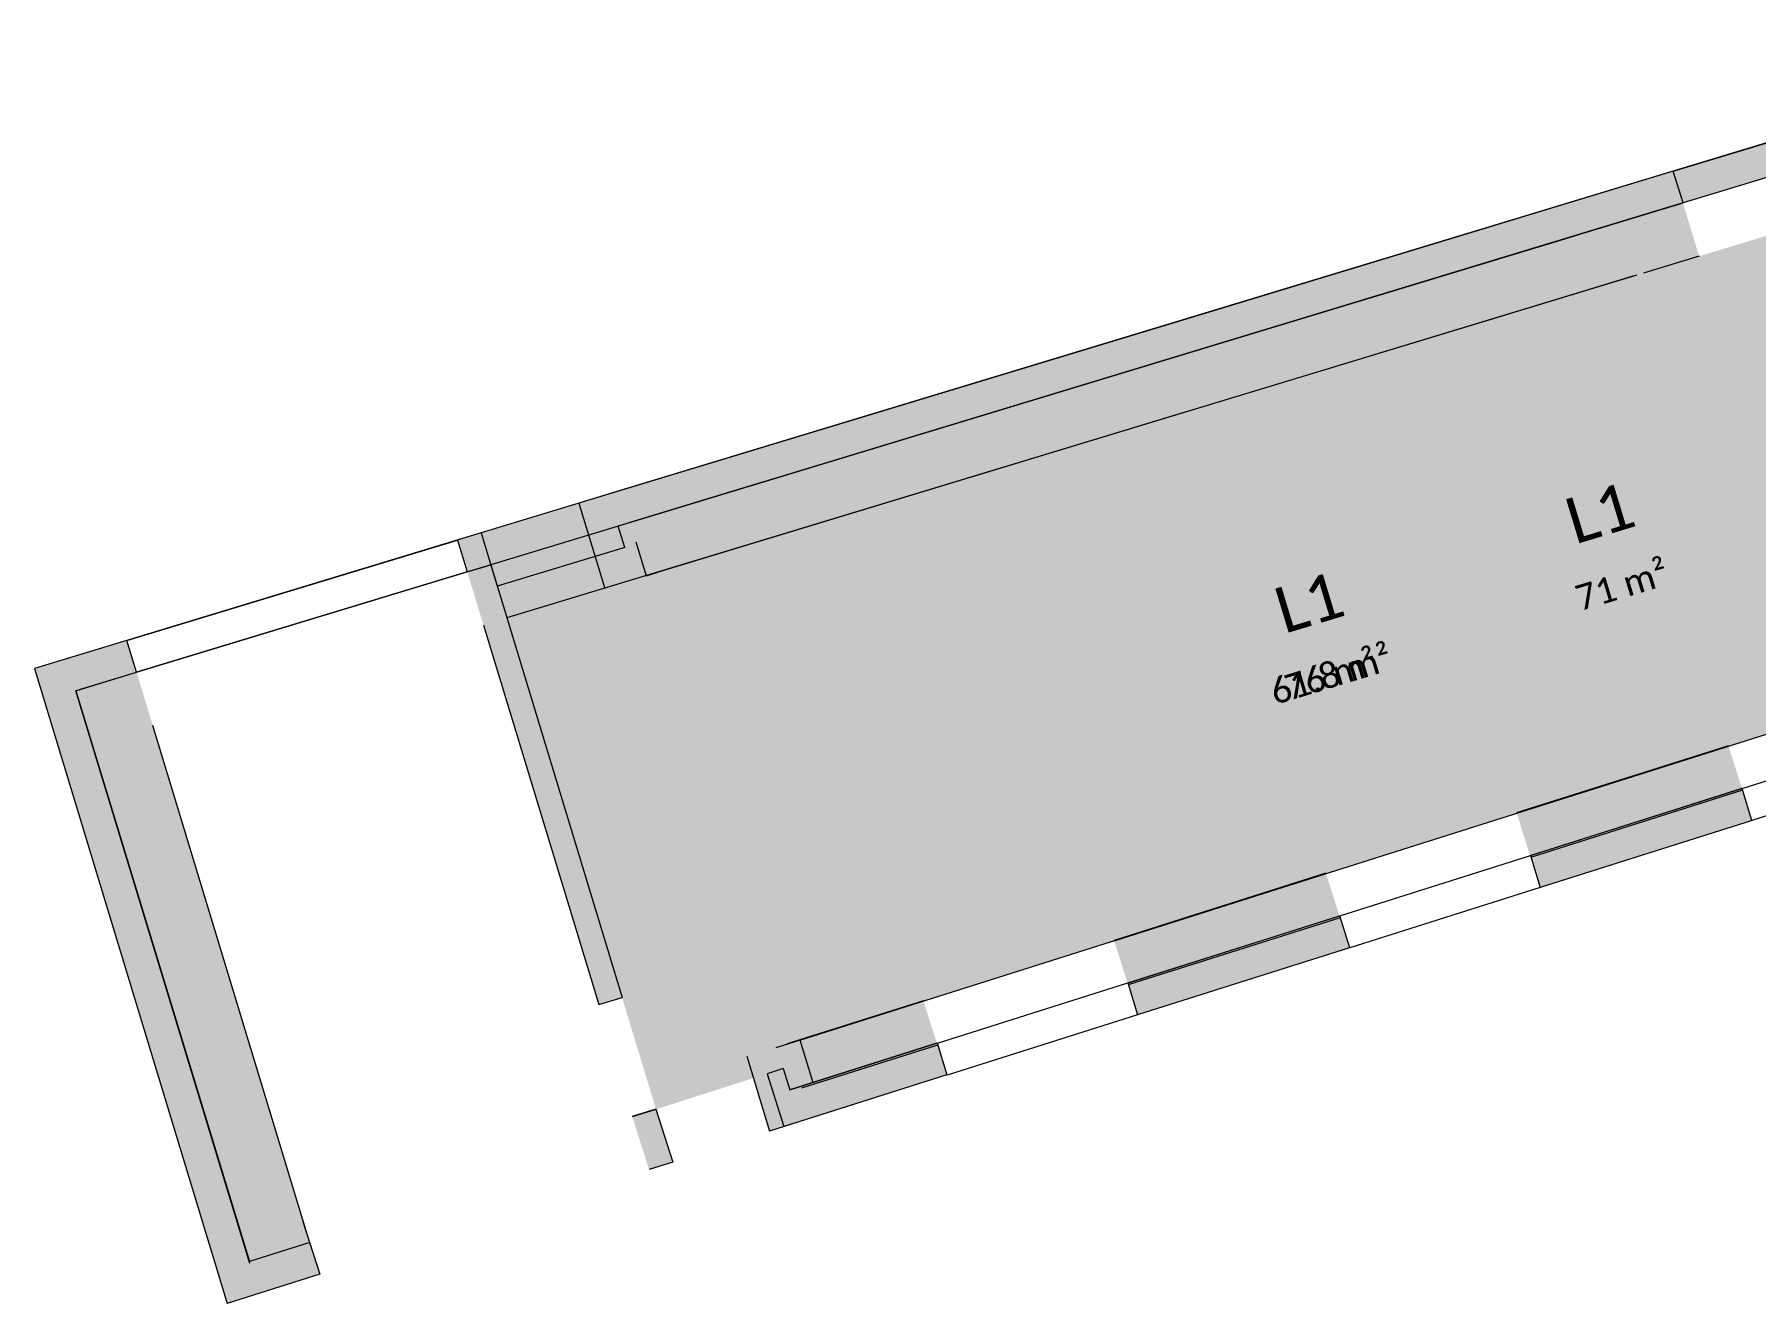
# Model space of a CAD drawing. Header units: centimetres. Extents: x 10781134 to 11746451, y 12092156 to 13482166.
# Drawn here: x 11704267 to 11705816, y 12097207 to 12098350 of the extents above; entities that cross this region are included whole.
import ezdxf

# ---------------------------------------------------------------- set-up
doc = ezdxf.new("R2010")
doc.units = ezdxf.units.CM
doc.header["$LTSCALE"] = 5
doc.linetypes.add('Lijnpatroon-11', pattern=[1.058075, 0.705383, -0.352692])
doc.layers.get('0').update_dxf_attribs({"lineweight": 5})
for name, color, linetype, lineweight in [('_Nieuw-2 aanzicht', 7, 'Continuous', 5), ('Bestaand-4 massa', 7, 'Continuous', 5), ('Maatlijnen', 7, 'Continuous', 5), ('Tekst-ruimtelabel', 7, 'Lijnpatroon-11', 13)]:
    doc.layers.add(name, color=color, linetype=linetype, lineweight=lineweight)
doc.layers.add('_Nieuw-4 massa', color=7, linetype='Continuous', lineweight=5, true_color=0xc2324a9a)
doc.layers.add('Tekst-ruimtelabel-corrigé', color=7, linetype='Lijnpatroon-11')
doc.styles.add('Corbel', font='')
doc.styles.get('Corbel').set_extended_font_data('Corbel')

msp = doc.modelspace()

# ---------------------------------------------------------------- linework, layer by layer
at = {"layer": '_Nieuw-4 massa'}
for p, q in [((11705741.9, 12098226.7), (11705570.4, 12098174.6)), ((11705750.6, 12098198), (11705579.1, 12098145.9)), ((11705570.4, 12098174.6), (11705317.3, 12098097.8)), ((11705579.1, 12098145.9), (11705326, 12098069.1)), ((11705579.1, 12098145.9), (11705579.1, 12098145.9)), ((11705317.3, 12098097.8), (11704783.8, 12097935.9)), ((11705326, 12098069.1), (11704792.5, 12097907.2)), ((11704794.3, 12097939.1), (11704757, 12097927.7)), ((11704794.3, 12097939.1), (11704794.3, 12097939)), ((11704783.8, 12097935.9), (11704669, 12097901)), ((11704757, 12097927.7), (11704780.3, 12097851.1)), ((11704783.8, 12097935.9), (11704783.8, 12097935.9)), ((11704798.3, 12097888), (11704792.5, 12097907.2)), ((11704792.5, 12097907.2), (11704792.5, 12097907.2)), ((11704669, 12097901), (11704267.1, 12097779)), ((11704669, 12097901), (11704683.5, 12097853.2)), ((11704808.3, 12097893.1), (11704817.6, 12097862.5)), ((11704798.3, 12097888), (11704683.5, 12097853.2)), ((11704677.7, 12097872.3), (11704304.5, 12097759)), ((11704817.6, 12097862.5), (11704828.1, 12097865.7)), ((11704828.1, 12097865.7), (11704828.1, 12097865.6)), ((11704267.1, 12097779), (11704440.6, 12097207.3)), ((11704304.5, 12097759), (11704460.5, 12097245.1)), ((11705803.8, 12097670.9), (11705613.2, 12097610.5)), ((11705812.9, 12097642.3), (11705622.2, 12097581.9)), ((11705441.5, 12097556.2), (11705250.9, 12097495.9)), ((11705450.6, 12097527.6), (11705259.9, 12097467.3)), ((11705079.2, 12097441.8), (11704946.8, 12097399.7)), ((11704955.9, 12097444.6), (11704967.6, 12097406.3)), ((11704908.1, 12097430.1), (11704928.6, 12097362.4)), ((11704940.8, 12097418.8), (11704926.5, 12097414.2)), ((11704926.5, 12097414.2), (11704941.6, 12097366.6)), ((11704940.8, 12097418.8), (11704946.8, 12097399.7)), ((11705088.3, 12097413.2), (11704955.9, 12097371.1)), ((11704826.4, 12097382.4), (11704805.1, 12097375.6)), ((11704826.4, 12097382.4), (11704841.6, 12097334.7)), ((11704955.9, 12097371.1), (11704941.6, 12097366.6)), ((11704955.9, 12097371.1), (11704955.9, 12097371.1)), ((11704841.6, 12097334.7), (11704820.3, 12097327.9)), ((11704508.7, 12097281.3), (11704523.9, 12097233.7)), ((11704514.8, 12097262.3), (11704460.5, 12097245.1)), ((11704523.9, 12097233.7), (11704440.6, 12097207.3))]:
    msp.add_line(p, q, dxfattribs=at)
at = {"layer": '_Nieuw-4 massa', "color": 175, "true_color": 0x0000ff}
for points in [[(11705741.9, 12098226.7), (11705750.6, 12098198), (11705570.4, 12098174.6), (11705579.1, 12098145.9)], [(11705570.4, 12098174.6), (11705579.1, 12098145.9), (11705317.3, 12098097.8), (11705326, 12098069.1)], [(11705317.3, 12098097.8), (11705326, 12098069.1), (11704783.8, 12097935.9), (11704792.5, 12097907.2)], [(11704794.3, 12097939.1), (11704817.6, 12097862.5), (11704757, 12097927.7), (11704828.1, 12097865.7)], [(11704783.8, 12097935.9), (11704798.3, 12097888), (11704669, 12097901), (11704683.5, 12097853.2)], [(11704757, 12097927.7), (11704828.1, 12097865.7), (11704780.3, 12097851.1), (11704828.1, 12097865.6)], [(11704669, 12097901), (11704677.7, 12097872.3), (11704267.1, 12097779), (11704304.5, 12097759)], [(11704267.1, 12097779), (11704304.5, 12097759), (11704440.6, 12097207.3), (11704460.5, 12097245.1)], [(11705803.8, 12097670.9), (11705812.9, 12097642.3), (11705613.2, 12097610.5), (11705622.2, 12097581.9)], [(11705441.5, 12097556.2), (11705450.6, 12097527.6), (11705250.9, 12097495.9), (11705259.9, 12097467.3)], [(11704908.1, 12097430.1), (11704955.9, 12097444.6), (11704928.6, 12097362.4), (11704967.6, 12097406.3)], [(11705079.2, 12097441.8), (11705088.3, 12097413.2), (11704946.8, 12097399.7), (11704955.9, 12097371.1)], [(11704940.8, 12097418.8), (11704955.9, 12097371.1), (11704926.5, 12097414.2), (11704941.6, 12097366.6)], [(11704826.4, 12097382.4), (11704841.6, 12097334.7), (11704805.1, 12097375.6), (11704820.3, 12097327.9)], [(11704508.7, 12097281.3), (11704523.9, 12097233.7), (11704508.7, 12097281.3), (11704523.9, 12097233.7)], [(11704514.8, 12097262.3), (11704523.9, 12097233.7), (11704460.5, 12097245.1), (11704440.6, 12097207.3)]]:
    msp.add_solid(points, dxfattribs=at)
at = {"layer": 'Bestaand-4 massa'}
for p, q in [((11705750.7, 12098198), (11704677.7, 12097872.3)), ((11705647, 12098166.5), (11705458.2, 12098109.2)), ((11705765.2, 12098150.2), (11705715.1, 12098135)), ((11705705.6, 12098132.1), (11705617.5, 12098105.3)), ((11705661.5, 12098118.7), (11705472.8, 12098061.4)), ((11705593.6, 12098098.1), (11704692.2, 12097824.5)), ((11705286, 12098056.9), (11705094.6, 12097998.9)), ((11705300.5, 12098009.1), (11705109.1, 12097951)), ((11704922.4, 12097946.6), (11704803, 12097910.3)), ((11704936.9, 12097898.7), (11704817.6, 12097862.5)), ((11704656.6, 12097865.9), (11704677.7, 12097872.3)), ((11704677.7, 12097872.3), (11704795.9, 12097482.9)), ((11704671.2, 12097818.1), (11704774.9, 12097476.5)), ((11704304.5, 12097759), (11704359.1, 12097775.6)), ((11704461, 12097243.4), (11704304.5, 12097759)), ((11704515.6, 12097260), (11704373.6, 12097727.7)), ((11705791.6, 12097709.4), (11705601, 12097649)), ((11705601.1, 12097648.7), (11705791.7, 12097709.1)), ((11705613.1, 12097610.6), (11705803.8, 12097670.9)), ((11705429.4, 12097594.7), (11705238.7, 12097534.3)), ((11705238.8, 12097534), (11705429.5, 12097594.4)), ((11705250.9, 12097495.9), (11705441.5, 12097556.3)), ((11704774.9, 12097476.5), (11704795.9, 12097482.9)), ((11704934.7, 12097437.8), (11705067.2, 12097479.7)), ((11705067.1, 12097479.9), (11704944.6, 12097441.1)), ((11704946.8, 12097399.7), (11705079.2, 12097441.6)), ((11704805.3, 12097376), (11704826.4, 12097382.4)), ((11704805.4, 12097375.8), (11704826.5, 12097382.2)), ((11704826.4, 12097382.4), (11704826.5, 12097382.2)), ((11704805.3, 12097376), (11704805.4, 12097375.8))]:
    msp.add_line(p, q, dxfattribs=at)
at = {"layer": 'Bestaand-4 massa', "color": 7}
for points in [[(11705750.7, 12098198), (11705765.2, 12098150.2), (11704677.7, 12097872.3), (11704692.2, 12097824.5)], [(11705647, 12098166.5), (11705661.5, 12098118.7), (11705458.2, 12098109.2), (11705472.8, 12098061.4)], [(11705286, 12098056.9), (11705300.5, 12098009.1), (11705094.6, 12097998.9), (11705109.1, 12097951)], [(11704922.4, 12097946.6), (11704936.9, 12097898.7), (11704803, 12097910.3), (11704817.6, 12097862.5)], [(11704671.2, 12097818.1), (11704656.6, 12097865.9), (11704671.2, 12097818.1), (11704677.7, 12097872.3)], [(11704671.2, 12097818.1), (11704677.7, 12097872.3), (11704774.9, 12097476.5), (11704795.9, 12097482.9)], [(11704373.6, 12097727.7), (11704304.5, 12097759), (11704373.6, 12097727.7), (11704359.1, 12097775.6)], [(11704515.6, 12097260), (11704461, 12097243.4), (11704373.6, 12097727.7), (11704304.5, 12097759)], [(11705613.1, 12097610.6), (11705601.1, 12097648.7), (11705803.8, 12097670.9), (11705791.7, 12097709.1)], [(11705250.9, 12097495.9), (11705238.8, 12097534), (11705441.5, 12097556.3), (11705429.5, 12097594.4)], [(11704946.8, 12097399.7), (11704934.7, 12097437.8), (11705079.2, 12097441.6), (11705067.2, 12097479.7)], [(11704805.3, 12097376), (11704826.4, 12097382.4), (11704805.4, 12097375.8), (11704826.5, 12097382.2)]]:
    msp.add_solid(points, dxfattribs=at)
at = {"layer": 'Maatlijnen'}
for p, q in [((11704923.5, 12097894.7), (11705709.6, 12098133.3)), ((11704956, 12097444.3), (11706166.8, 12097827.8))]:
    msp.add_line(p, q, dxfattribs=at)

# ---------------------------------------------------------------- texts
at = {"layer": 'Tekst-ruimtelabel', "char_height": 41.341, "attachment_point": 2, "rotation": 16.8792, "line_spacing_factor": 1.119614, "style": 'Corbel'}
for s, insert in [('L1{\\H0.5556x;\\P71 }{\\C178;\\H0.5556x;m²}{\\H0.5556x; }', (11705670, 12097938.8)), ('L1{\\H0.5556x;\\P61.8 }{\\H0.5556x;m²}{\\H0.5556x; }', (11705408.3, 12097858.3))]:
    msp.add_mtext(s, dxfattribs=dict(at, insert=insert))
at = {"layer": 'Tekst-ruimtelabel-corrigé', "char_height": 41.341, "attachment_point": 2, "rotation": 16.8792, "line_spacing_factor": 1.119614, "style": 'Corbel'}
for s, insert in [('L1{\\H0.5556x;\\P71 }{\\C178;\\H0.5556x;m²}{\\H0.5556x; }', (11705670, 12097938.8)), ('L1{\\H0.5556x;\\P76 }{\\H0.5556x;m²}{\\H0.5556x; }', (11705408.3, 12097858.3))]:
    msp.add_mtext(s, dxfattribs=dict(at, insert=insert))

# ---------------------------------------------------------------- next in the draw order: wipeouts: each hides what was drawn before it
at = {"color": 255}
for points in [[(11705742, 12098226.7), (11705857, 12098261.6), (11705865.7, 12098232.9), (11705750.9, 12098198.1)], [(11704350.3, 12097804.3), (11704647.9, 12097894.6), (11704656.6, 12097865.9), (11704359.1, 12097775.6)], [(11705803.9, 12097670.9), (11705975.4, 12097725.2), (11705984.1, 12097696.5), (11705812.8, 12097642.3)], [(11705442, 12097556.3), (11705613.5, 12097610.6), (11705622.2, 12097581.9), (11705450.9, 12097527.7)], [(11705079.7, 12097441.6), (11705251.2, 12097496), (11705259.9, 12097467.3), (11705088.6, 12097413)]]:
    msp.add_wipeout(points, dxfattribs=at).dxf.layer = '_Nieuw-2 aanzicht'

# ---------------------------------------------------------------- next in the draw order: hatches: boundary and pattern name
at = {"linetype": 'Continuous', "lineweight": 0}
for points in [[(11704828.1, 12097865.6), (11704955.9, 12097444.5), (11705963.3, 12097762.6), (11705963.2, 12097763.8), (11706163.8, 12097827.3), (11706154.6, 12097857.9), (11706202.3, 12097872.4), (11706211, 12097843.7), (11706491.1, 12097929.2), (11706552.7, 12098028.5), (11706465, 12098349.8), (11706088, 12098247), (11706176, 12097958.5), (11706128.2, 12097943.9), (11706039.8, 12098233.5)], [(11704807, 12097859.3), (11704807, 12097859.3), (11704692.2, 12097824.5), (11704826.5, 12097382.2), (11704940.8, 12097418.8), (11704934.7, 12097437.8), (11706166.8, 12097827.8), (11706042.8, 12098234.4), (11705617.5, 12098105.3), (11705617.5, 12098105.3), (11705617.5, 12098105.3), (11705593.6, 12098098.1)]]:
    msp.add_hatch(color=254, dxfattribs=at).paths.add_polyline_path(points)

# ---------------------------------------------------------------- next in the draw order: linework, layer by layer
at = {"layer": '_Nieuw-2 aanzicht', "flags": 128}
for points in [[(11705742, 12098226.7), (11705857, 12098261.6), (11705865.7, 12098232.9), (11705750.9, 12098198.1)], [(11704350.3, 12097804.3), (11704647.9, 12097894.6), (11704656.6, 12097865.9), (11704359.1, 12097775.6)], [(11705803.9, 12097670.9), (11705975.4, 12097725.2), (11705984.1, 12097696.5), (11705812.8, 12097642.3)], [(11705442, 12097556.3), (11705613.5, 12097610.6), (11705622.2, 12097581.9), (11705450.9, 12097527.7)], [(11705079.7, 12097441.6), (11705251.2, 12097496), (11705259.9, 12097467.3), (11705088.6, 12097413)]]:
    msp.add_lwpolyline(points, close=True, dxfattribs=at)
at = {"layer": '_Nieuw-4 massa'}
for p, q in [((11706043.1, 12098318.2), (11704794.3, 12097939.3)), ((11706051.8, 12098289.5), (11704803, 12097910.5)), ((11705803.8, 12097670.9), (11705613.2, 12097610.5)), ((11705812.9, 12097642.3), (11705622.2, 12097581.9)), ((11705441.5, 12097556.2), (11705250.9, 12097495.9)), ((11705450.6, 12097527.6), (11705259.9, 12097467.3)), ((11705079.2, 12097441.8), (11704967.6, 12097406.3)), ((11705088.3, 12097413.2), (11704928.6, 12097362.4))]:
    msp.add_line(p, q, dxfattribs=at)
at = {"layer": '_Nieuw-4 massa', "color": 175, "true_color": 0x0000ff}
for points in [[(11706043.1, 12098318.2), (11706051.8, 12098289.5), (11704794.3, 12097939.3), (11704803, 12097910.5)], [(11705803.8, 12097670.9), (11705812.9, 12097642.3), (11705613.2, 12097610.5), (11705622.2, 12097581.9)], [(11705441.5, 12097556.2), (11705450.6, 12097527.6), (11705250.9, 12097495.9), (11705259.9, 12097467.3)], [(11705079.2, 12097441.8), (11705088.3, 12097413.2), (11704967.6, 12097406.3), (11704928.6, 12097362.4)]]:
    msp.add_solid(points, dxfattribs=at)
at = {"layer": 'Bestaand-4 massa'}
for p, q in [((11705804.3, 12097669.4), (11705613.6, 12097609)), ((11705442.1, 12097554.6), (11705251.4, 12097494.2)), ((11705079.8, 12097439.9), (11704957.3, 12097401.1))]:
    msp.add_line(p, q, dxfattribs=at)
at = {"layer": 'Bestaand-4 massa', "color": 7}
for points in [[(11705791.6, 12097709.4), (11705804.3, 12097669.4), (11705601, 12097649), (11705613.6, 12097609)], [(11705429.4, 12097594.7), (11705442.1, 12097554.6), (11705238.7, 12097534.3), (11705251.4, 12097494.2)], [(11705067.1, 12097479.9), (11705079.8, 12097439.9), (11704944.6, 12097441.1), (11704957.3, 12097401.1)]]:
    msp.add_solid(points, dxfattribs=at)

doc.saveas('drawing.dxf')
